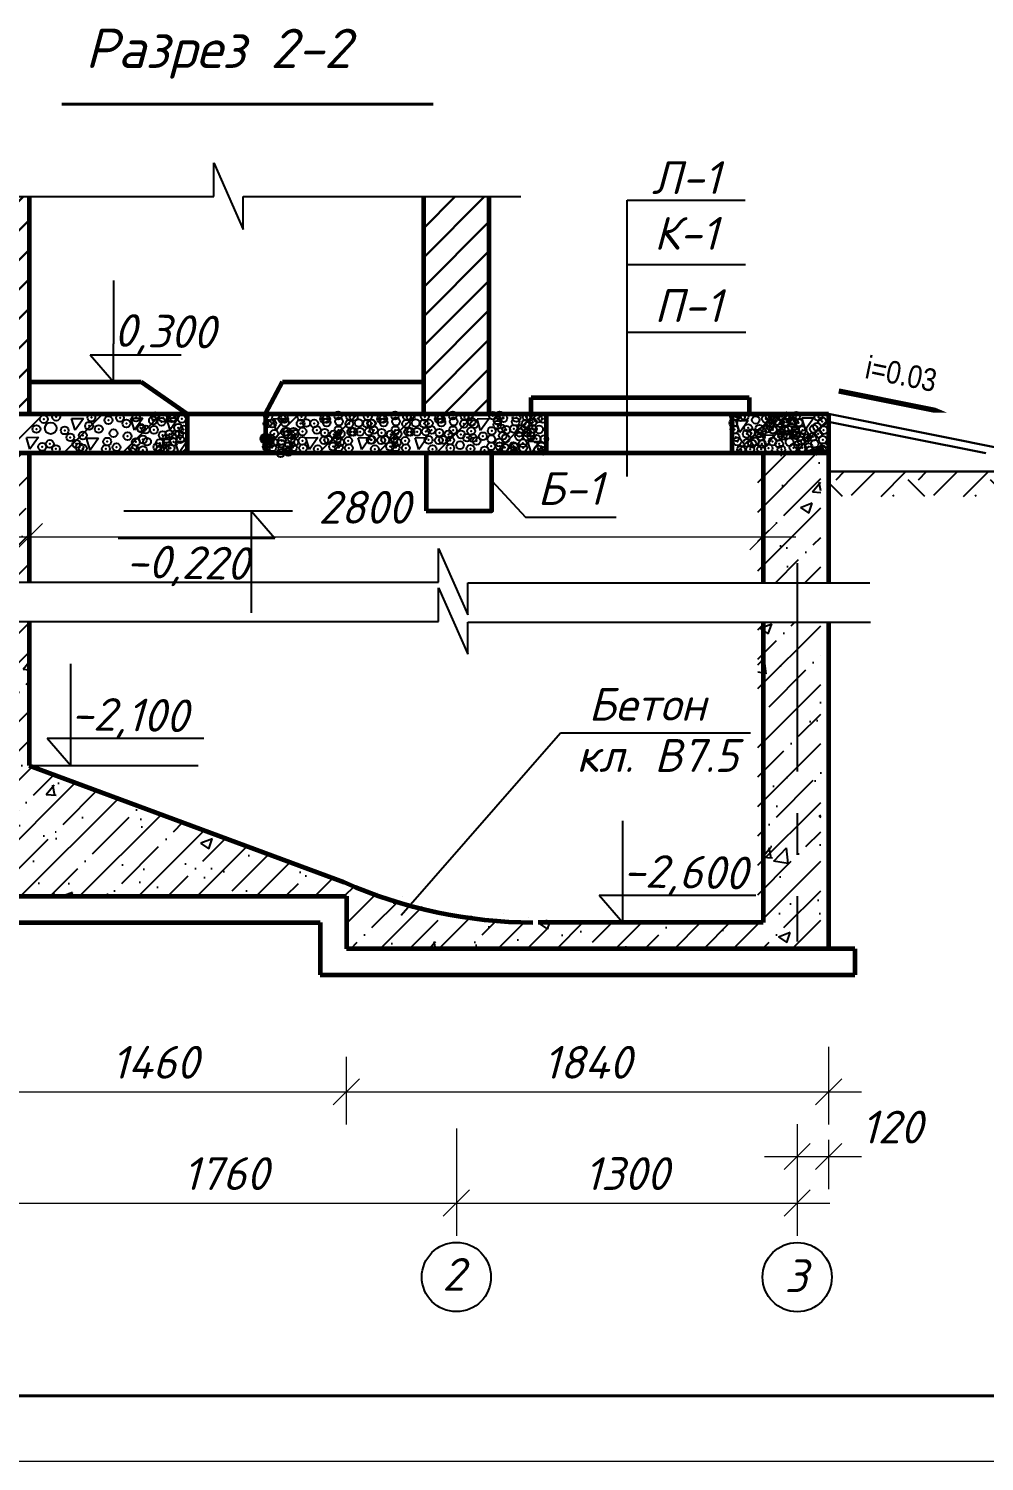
# Model space of a CAD drawing. Extents: x 108150 to 142535, y -18867 to -9422.
# Drawn here: x 140157.6 to 140230.6, y -16094.3 to -15985.1 of the extents above; entities that cross this region are included whole.
import ezdxf

# ---------------------------------------------------------------- set-up
doc = ezdxf.new("R2010")
doc.units = 0
doc.header["$MEASUREMENT"] = 0
doc.header["$PDMODE"] = 32
doc.header["$PDSIZE"] = 0.6
doc.linetypes.add('CENTER', pattern=[50.8, 31.75, -6.35, 6.35, -6.35])
doc.layers.add('text', color=7, linetype='Continuous')
doc.layers.add('заливка', color=44, linetype='Continuous')
for name, color, linetype, lineweight in [('Выносные', 8, 'Continuous', 15), ('надписи', 2, 'Continuous', 15), ('Основные', 4, 'Continuous', 40), ('Разм.', 8, 'Continuous', 15), ('Размер', 8, 'Continuous', 30), ('РАЗМЕРЫ', 8, 'Continuous', 30), ('Текст', 2, 'Continuous', 15)]:
    doc.layers.add(name, color=color, linetype=linetype, lineweight=lineweight)
doc.styles.add('Centry Gothic', font='ARIALN.TTF')
doc.styles.add('ГОСТ2.5', font='isocpeur.ttf', dxfattribs={"oblique": 15, "height": 2.5})
doc.styles.add('ГОСТ3', font='isocpeur.ttf', dxfattribs={"oblique": 15, "height": 3})
doc.styles.add('ГОСТ3.5', font='isocpeur.ttf', dxfattribs={"oblique": 15, "height": 3.5})
doc.dimstyles.new('50', dxfattribs={"dimtxt": 3.5, "dimasz": 2, "dimexe": 2.5, "dimexo": 1, "dimgap": 1, "dimtad": 1, "dimdec": 0, "dimlfac": 50, "dimtxsty": 'ГОСТ3.5', "dimblk": 'ARCHTICK', "dimcen": 2.5, "dimdle": 2.5, "dimclrd": 256, "dimclre": 256, "dimclrt": 2, "dimadec": 3, "dimazin": 0, "dimtfac": 1, "dimtdec": 0, "dimtmove": 1, "dimatfit": 3, "dimldrblk": 'DOTSMALL', "dimfxl": 1, "dimlwd": -1, "dimlwe": -1, "dimarcsym": 0})

# ---------------------------------------------------------------- blocks, each defined once
blk = doc.blocks.new('_Oblique')
at = {"color": 0, "linetype": 'ByBlock', "lineweight": -2}
blk.add_line((-0.5, -0.5), (0.5, 0.5), dxfattribs=at)
blk = doc.blocks.new('*D4279')
at = {"layer": 'Defpoints', "color": 0, "lineweight": 0, "ltscale": 0.5, "transparency": 16777216}
for p in [(140155.09, -16069.96), (140190.28, -16071.23), (140190.28, -16074.65)]:
    blk.add_point(p, dxfattribs=at)
at = {"layer": 'Разм.', "ltscale": 0.5, "transparency": 16777216}
for p, q in [((140155.09, -16070.96), (140155.09, -16077.15)), ((140190.28, -16072.23), (140190.28, -16077.15)), ((140152.59, -16074.65), (140192.78, -16074.65))]:
    blk.add_line(p, q, dxfattribs=at)
at = {"layer": 'Разм.', "ltscale": 0.5, "transparency": 16777216, "xscale": 2, "yscale": 2, "zscale": 2, "rotation": 180}
blk.add_blockref('_Oblique', (140155.09, -16074.65), dxfattribs=at)
at = {"layer": 'Разм.', "ltscale": 0.5, "transparency": 16777216, "xscale": 2, "yscale": 2, "zscale": 2}
blk.add_blockref('_Oblique', (140190.28, -16074.65), dxfattribs=at)
at = {"layer": 'Разм.', "color": 2, "lineweight": 40, "ltscale": 0.5, "transparency": 16777216, "insert": (140172.69, -16072.4), "char_height": 2.5, "attachment_point": 5, "style": 'ГОСТ2.5'}
blk.add_mtext('1760', dxfattribs=at)
blk = doc.blocks.new('_DotSmall')
at = {"color": 0, "linetype": 'ByBlock', "lineweight": 15, "const_width": 0.5}
blk.add_lwpolyline([(-0.0625, 0, 1), (0.0625, 0, 1)], format="xyb", close=True, dxfattribs=at)
blk = doc.blocks.new('*D4280')
at = {"layer": 'Defpoints', "color": 0, "lineweight": 0, "ltscale": 0.5, "transparency": 16777216}
for p in [(140216.28, -16067.64), (140190.28, -16067.95), (140216.28, -16074.65)]:
    blk.add_point(p, dxfattribs=at)
at = {"layer": 'Разм.', "ltscale": 0.5, "transparency": 16777216}
for p, q in [((140190.28, -16068.95), (140190.28, -16077.15)), ((140216.28, -16068.64), (140216.28, -16077.15)), ((140187.78, -16074.65), (140218.78, -16074.65))]:
    blk.add_line(p, q, dxfattribs=at)
at = {"layer": 'Разм.', "ltscale": 0.5, "transparency": 16777216, "xscale": 2, "yscale": 2, "zscale": 2, "rotation": 180}
blk.add_blockref('_Oblique', (140190.28, -16074.65), dxfattribs=at)
at = {"layer": 'Разм.', "ltscale": 0.5, "transparency": 16777216, "xscale": 2, "yscale": 2, "zscale": 2}
blk.add_blockref('_Oblique', (140216.28, -16074.65), dxfattribs=at)
at = {"layer": 'Разм.', "color": 2, "lineweight": 40, "ltscale": 0.5, "transparency": 16777216, "insert": (140203.28, -16072.4), "char_height": 2.5, "attachment_point": 5, "style": 'ГОСТ2.5'}
blk.add_mtext('1300', dxfattribs=at)
blk = doc.blocks.new('*D4282')
at = {"layer": 'Defpoints', "color": 0, "lineweight": 0, "ltscale": 0.5, "transparency": 16777216}
for p in [(140216.28, -16068.64), (140218.68, -16068.83), (140218.68, -16071.1)]:
    blk.add_point(p, dxfattribs=at)
at = {"layer": 'Разм.', "ltscale": 0.5, "transparency": 16777216}
for p, q in [((140216.28, -16069.64), (140216.28, -16073.6)), ((140218.68, -16069.83), (140218.68, -16073.6)), ((140213.78, -16071.1), (140221.18, -16071.1))]:
    blk.add_line(p, q, dxfattribs=at)
at = {"layer": 'Разм.', "ltscale": 0.5, "transparency": 16777216, "xscale": 2, "yscale": 2, "zscale": 2, "rotation": 180}
blk.add_blockref('_Oblique', (140216.28, -16071.1), dxfattribs=at)
at = {"layer": 'Разм.', "ltscale": 0.5, "transparency": 16777216, "xscale": 2, "yscale": 2, "zscale": 2}
blk.add_blockref('_Oblique', (140218.68, -16071.1), dxfattribs=at)
at = {"layer": 'Разм.', "color": 2, "lineweight": 40, "ltscale": 0.5, "transparency": 16777216, "insert": (140223.51, -16068.85), "char_height": 2.5, "attachment_point": 5, "style": 'ГОСТ2.5'}
blk.add_mtext('120', dxfattribs=at)
blk = doc.blocks.new('*D4283')
at = {"layer": 'Defpoints', "color": 0, "lineweight": 0, "ltscale": 0.5, "transparency": 16777216}
for p in [(140152.69, -16060.92), (140181.88, -16062.53), (140181.88, -16066.16)]:
    blk.add_point(p, dxfattribs=at)
at = {"layer": 'Разм.', "ltscale": 0.5, "transparency": 16777216}
for p, q in [((140152.69, -16061.92), (140152.69, -16068.66)), ((140181.88, -16063.53), (140181.88, -16068.66)), ((140150.19, -16066.16), (140184.38, -16066.16))]:
    blk.add_line(p, q, dxfattribs=at)
at = {"layer": 'Разм.', "ltscale": 0.5, "transparency": 16777216, "xscale": 2, "yscale": 2, "zscale": 2, "rotation": 180}
blk.add_blockref('_Oblique', (140152.69, -16066.16), dxfattribs=at)
at = {"layer": 'Разм.', "ltscale": 0.5, "transparency": 16777216, "xscale": 2, "yscale": 2, "zscale": 2}
blk.add_blockref('_Oblique', (140181.88, -16066.16), dxfattribs=at)
at = {"layer": 'Разм.', "color": 2, "lineweight": 40, "ltscale": 0.5, "transparency": 16777216, "insert": (140167.29, -16063.91), "char_height": 2.5, "attachment_point": 5, "style": 'ГОСТ2.5'}
blk.add_mtext('1460', dxfattribs=at)
blk = doc.blocks.new('*D4284')
at = {"layer": 'Defpoints', "color": 0, "lineweight": 0, "ltscale": 0.5, "transparency": 16777216}
for p in [(140218.68, -16061.73), (140181.88, -16062.5), (140218.68, -16066.16)]:
    blk.add_point(p, dxfattribs=at)
at = {"layer": 'Разм.', "ltscale": 0.5, "transparency": 16777216}
for p, q in [((140181.88, -16063.5), (140181.88, -16068.66)), ((140218.68, -16062.73), (140218.68, -16068.66)), ((140179.38, -16066.16), (140221.18, -16066.16))]:
    blk.add_line(p, q, dxfattribs=at)
at = {"layer": 'Разм.', "ltscale": 0.5, "transparency": 16777216, "xscale": 2, "yscale": 2, "zscale": 2, "rotation": 180}
blk.add_blockref('_Oblique', (140181.88, -16066.16), dxfattribs=at)
at = {"layer": 'Разм.', "ltscale": 0.5, "transparency": 16777216, "xscale": 2, "yscale": 2, "zscale": 2}
blk.add_blockref('_Oblique', (140218.68, -16066.16), dxfattribs=at)
at = {"layer": 'Разм.', "color": 2, "lineweight": 40, "ltscale": 0.5, "transparency": 16777216, "insert": (140200.28, -16063.91), "char_height": 2.5, "attachment_point": 5, "style": 'ГОСТ2.5'}
blk.add_mtext('1840', dxfattribs=at)
blk = doc.blocks.new('*D4426')
at = {"layer": 'Defpoints', "color": 0, "lineweight": 0, "ltscale": 0.5, "transparency": 16777216}
for p in [(140157.69, -16020.92), (140213.68, -16020.92), (140213.68, -16023.83)]:
    blk.add_point(p, dxfattribs=at)
at = {"layer": 'Разм.', "ltscale": 0.5, "transparency": 16777216}
for p, q in [((140157.69, -16021.92), (140157.69, -16026.33)), ((140213.68, -16021.92), (140213.68, -16026.33)), ((140155.19, -16023.83), (140216.18, -16023.83))]:
    blk.add_line(p, q, dxfattribs=at)
at = {"layer": 'Разм.', "ltscale": 0.5, "transparency": 16777216, "xscale": 2, "yscale": 2, "zscale": 2, "rotation": 180}
blk.add_blockref('_Oblique', (140157.69, -16023.83), dxfattribs=at)
at = {"layer": 'Разм.', "ltscale": 0.5, "transparency": 16777216, "xscale": 2, "yscale": 2, "zscale": 2}
blk.add_blockref('_Oblique', (140213.68, -16023.83), dxfattribs=at)
at = {"layer": 'Разм.', "color": 2, "lineweight": 40, "ltscale": 0.5, "transparency": 16777216, "insert": (140183.26, -16021.58), "char_height": 2.5, "attachment_point": 5, "style": 'ГОСТ2.5'}
blk.add_mtext('2800', dxfattribs=at)

msp = doc.modelspace()

# ---------------------------------------------------------------- hatches: boundary and pattern name
at = {"layer": 'заливка'}
h = msp.add_hatch(dxfattribs=at)
h.set_pattern_fill('ANSI35', color=256, scale=0.5)
h.set_pattern_definition([(45, (101449.1844, -18267.828), (-2.24506403, 2.24506403), []), (45, (101451.4294, -18267.828), (-2.24506403, 2.24506403), [3.96875, -0.79375, 0, -0.79375])])
edge = h.paths.add_edge_path()
edge.add_line((140162.9971, -16043.2341), (140157.6897, -16041.2651))
edge.add_line((140157.6897, -16041.2651), (140157.6897, -16039.9463))
edge.add_line((140157.6897, -16039.9463), (140157.6897, -16030.2887))
edge.add_line((140157.6897, -16030.2887), (140152.8897, -16030.2887))
edge.add_line((140152.8897, -16030.2887), (140152.8897, -16051.252))
edge.add_line((140152.8897, -16051.252), (140181.894, -16051.252))
edge.add_line((140181.894, -16051.252), (140181.8936, -16055.2521))
edge.add_line((140181.8936, -16055.2521), (140218.0799, -16055.255))
edge.add_line((140218.0799, -16055.255), (140218.08, -16030.3364))
edge.add_line((140218.08, -16030.3364), (140213.2803, -16030.3364))
edge.add_line((140213.2803, -16030.3364), (140213.277, -16053.2551))
edge.add_line((140213.277, -16053.2551), (140198.0652, -16053.253))
edge.add_arc((140198.3314, -16006.8295), 46.4242, 251.369723, 269.671396, ccw=False)
edge.add_line((140183.5007, -16050.8211), (140162.9971, -16043.2341))
h.paths.add_polyline_path([(140157.6897, -16017.4566), (140152.8897, -16017.4567), (140152.8897, -16027.287), (140157.6897, -16027.2868)])
h.paths.add_polyline_path([(140218.0801, -16017.4568), (140213.2802, -16017.4568), (140213.2802, -16027.3347), (140218.08, -16027.3347)])
at = {"layer": 'РАЗМЕРЫ'}
h = msp.add_hatch(dxfattribs=at)
h.set_pattern_fill('ANSI31', color=256, scale=0.5, style=0)
h.set_pattern_definition([(45, (101443.1844, -18267.828), (-1.122532015, 1.122532015), [])])
h.paths.add_polyline_path([(140157.6897, -15997.8893), (140152.8897, -15997.8893), (140152.8897, -16014.4565), (140157.6898, -16014.4565)])
h = msp.add_hatch(dxfattribs=at)
h.set_pattern_fill('ANSI31', color=256, scale=0.5, style=0)
h.set_pattern_definition([(45, (101449.1844, -18267.828), (-1.122532015, 1.122532015), [])])
h.paths.add_polyline_path([(140192.7581, -15997.8893), (140187.7581, -15997.8893), (140187.7581, -16014.4566), (140190.4849, -16014.4566), (140192.7581, -16014.4566)])
at = {"layer": 'РАЗМЕРЫ', "lineweight": 25, "ltscale": 0.5}
h = msp.add_hatch(dxfattribs=at)
h.set_pattern_fill('ANSI31', color=256, style=0)
h.set_pattern_definition([(45, (134902.108, -11886.7882), (-2.245064, 2.245064), [])])
h.paths.add_polyline_path([(140169.7239, -16017.4566), (140169.7239, -16014.4566), (140152.8897, -16014.4565), (140152.8897, -16017.4564)])
h = msp.add_hatch(dxfattribs=at)
h.set_pattern_fill('ANSI31', color=256, style=0)
h.set_pattern_definition([(45, (134908.108, -11886.7882), (-2.245064, 2.245064), [])])
h.paths.add_polyline_path([(140175.7239, -16014.4566), (140175.7239, -16017.4566), (140190.4849, -16017.4566), (140196.9392, -16017.4567), (140196.9392, -16014.4567), (140190.4849, -16014.4566)])
h = msp.add_hatch(dxfattribs=at)
h.set_pattern_fill('ANSI31', color=256, style=0)
h.set_pattern_definition([(45, (134908.508, -11886.7882), (-2.245064, 2.245064), [])])
h.paths.add_polyline_path([(140211.4873, -16014.4567), (140211.4873, -16017.4567), (140218.4801, -16017.4568), (140218.4801, -16014.4568)])
h = msp.add_hatch(dxfattribs=at)
h.set_pattern_fill('AR-CONC', color=256, scale=0.05)
h.set_pattern_definition([(50, (101449.184, -18267.828), (9.1092334, -0.7969543), [0.9525, -10.4775]), (355, (101449.184, -18267.828), (-1.762171, 9.5528423), [0.762, -8.3820292]), (100.451445, (101449.9435, -18267.8945), (7.3470624, 8.7558876), [0.8095004, -8.9045122]), (46.1842, (101449.184, -18265.288), (13.553952, -2.1021164), [1.42875, -15.71625]), (96.635558, (101450.314, -18265.463), (11.8702067, 12.3713062), [1.214251, -13.3567804]), (351.18415, (101449.184, -18265.288), (11.8702067, 12.371306), [1.1429984, -12.5729866]), (21, (101450.454, -18265.923), (7.5807196, -5.1132599), [0.9525, -10.4775]), (326, (101450.454, -18265.923), (3.0901014, 9.2093983), [0.762, -8.382]), (71.451445, (101451.086, -18266.349), (10.670821, 4.0961384), [0.8095004, -8.9044969]), (37.5, (101449.1844, -18267.828), (0.15443016, 4.22775194), [0, -8.2804, 0, -8.509, 0, -8.41375]), (7.5, (101449.1844, -18267.828), (3.3409831, 5.00902874), [0, -4.8514, 0, -8.0899, 0, -3.20675]), (327.5, (101446.3523, -18267.828), (6.77952976, -0.2864372), [0, -3.175, 0, -9.906, 0, -13.1445]), (317.5, (101445.082, -18267.828), (7.4064591, 1.27132455), [0, -4.1275, 0, -6.5786, 0, -9.3345])])
edge = h.paths.add_edge_path()
edge.add_line((140162.9971, -16043.2341), (140157.7043, -16041.2651))
edge.add_line((140157.7043, -16041.2651), (140157.6751, -16039.9463))
edge.add_line((140157.6751, -16039.9463), (140157.6897, -16030.2887))
edge.add_line((140157.6897, -16030.2887), (140152.8897, -16030.2887))
edge.add_line((140152.8897, -16030.2887), (140152.8897, -16051.252))
edge.add_line((140152.8897, -16051.252), (140183.894, -16051.252))
edge.add_line((140183.894, -16051.252), (140183.8936, -16055.2521))
edge.add_line((140183.8936, -16055.2521), (140218.0799, -16055.255))
edge.add_line((140218.0799, -16055.255), (140218.08, -16030.3364))
edge.add_line((140218.08, -16030.3364), (140213.2803, -16030.3364))
edge.add_line((140213.2803, -16030.3364), (140213.277, -16053.2551))
edge.add_line((140213.277, -16053.2551), (140198.0652, -16053.253))
edge.add_arc((140198.3314, -16006.8295), 46.4242, 251.369723, 269.671396, ccw=False)
edge.add_line((140183.5007, -16050.8211), (140162.9971, -16043.2341))
h.paths.add_polyline_path([(140157.6897, -16017.4566), (140152.8897, -16017.4567), (140152.8897, -16027.287), (140157.6897, -16027.2868)])
h.paths.add_polyline_path([(140218.0801, -16017.4568), (140213.2802, -16017.4568), (140213.2802, -16027.3347), (140218.08, -16027.3347)])
h = msp.add_hatch(dxfattribs=at)
h.set_pattern_fill('EARTH', color=256, scale=0.7, angle=45, style=0)
h.set_pattern_definition([(45, (101379.2978, -18542.596), (0, 6.2861793), [4.445, -4.445]), (45, (101378.119, -18541.4174), (0, 6.2861793), [4.445, -4.445]), (45, (101376.9405, -18540.2387), (0, 6.2861793), [4.445, -4.445]), (135, (101376.9405, -18539.453), (-6.2861793, 0), [4.445, -4.445]), (135, (101378.119, -18538.2743), (-6.2861793, 0), [4.445, -4.445]), (135, (101379.2978, -18537.0957), (-6.2861793, 0), [4.445, -4.445])])
h.paths.add_polyline_path([(140218.6802, -16018.8568), (140233.6775, -16018.8567), (140233.6775, -16017.4567), (140235.4331, -16017.4567), (140235.4331, -16020.7506), (140218.6802, -16020.7506)])

# ---------------------------------------------------------------- linework, layer by layer
at = {"color": 2, "lineweight": 40}
msp.add_line((140160.1775, -15990.8266), (140188.5105, -15990.8266), dxfattribs=at)
at = {"color": 2}
for p, q in [((140164.1473, -16009.104), (140164.1473, -16004.2734)), ((140162.3278, -16009.9499), (140164.1308, -16012.027)), ((140162.3352, -16009.9499), (140164.2766, -16009.9499)), ((140164.1272, -16012.027), (140164.1272, -16009.111)), ((140164.2766, -16009.9499), (140169.2856, -16009.9499)), ((140174.6104, -16021.861), (140174.6104, -16029.6336)), ((140176.4299, -16023.9571), (140174.6269, -16021.88)), ((140169.4703, -16023.9571), (140164.4613, -16023.9571)), ((140176.4225, -16023.9571), (140169.4703, -16023.9571)), ((140160.8712, -16038.3512), (140160.8712, -16033.5205)), ((140160.8512, -16041.2741), (140160.8512, -16038.3582)), ((140159.0517, -16039.197), (140160.8547, -16041.2741)), ((140159.0591, -16039.197), (140166.0113, -16039.197)), ((140166.0113, -16039.197), (140171.0203, -16039.197)), ((140202.9859, -16050.3306), (140202.9859, -16045.5)), ((140202.9659, -16053.2536), (140202.9659, -16050.3376)), ((140201.1665, -16051.1765), (140202.9695, -16053.2536)), ((140201.1739, -16051.1765), (140208.1261, -16051.1765)), ((140208.1261, -16051.1765), (140213.135, -16051.1765))]:
    msp.add_line(p, q, dxfattribs=at)
at = {"color": 151, "lineweight": 30}
msp.add_lwpolyline([(140227.7418, -16014.3742, 0, 1.1518, 0), (140224.9746, -16013.8206, 0.4031, 0.4031, 0), (140219.455, -16012.7164, 0.4031, 0.4031, 0)], format="xyseb", dxfattribs=at)
at = {"layer": 'Выносные'}
msp.add_line((140423.4138, -16094.346), (140003.4138, -16094.346), dxfattribs=at)
msp.add_line((140423.4138, -16094.346), (140003.4138, -16094.346), dxfattribs=at)
at = {"layer": 'Основные'}
msp.add_line((140418.4138, -16089.346), (140023.4138, -16089.346), dxfattribs=at)
msp.add_line((140418.4138, -16089.346), (140023.4138, -16089.346), dxfattribs=at)
at = {"layer": 'Размер', "color": 1, "lineweight": 50}
msp.add_line((140157.6897, -16051.252), (140157.6897, -16051.2519), dxfattribs=at)
at = {"layer": 'Размер', "color": 1, "linetype": 'ByBlock', "lineweight": 25, "ltscale": 0.5}
for centre in [(140190.2781, -16080.2883), (140216.2834, -16080.295)]:
    msp.add_circle(centre, 2.6404, dxfattribs=at)
at = {"layer": 'РАЗМЕРЫ', "lineweight": 25, "ltscale": 0.5}
for p, q in [((140171.7722, -15997.8893), (140171.7722, -15995.3158)), ((140171.7722, -15995.3158), (140174.0006, -16000.3958)), ((140150.7039, -15997.8893), (140171.7722, -15997.8893)), ((140174.0006, -15997.8893), (140195.1898, -15997.8893)), ((140174.0006, -16000.3958), (140174.0006, -15997.8893)), ((140203.3005, -16019.2227), (140203.3005, -15998.1588)), ((140203.3005, -15998.1588), (140212.3133, -15998.1588)), ((140212.3432, -16003.0944), (140203.3005, -16003.0944)), ((140203.3126, -16008.2247), (140212.3559, -16008.2247)), ((140160.9113, -16014.8151), (140161.824, -16014.7994)), ((140161.1788, -16015.7115), (140160.9113, -16014.8151)), ((140161.824, -16014.7994), (140161.1788, -16015.7115)), ((140165.4435, -16014.7925), (140166.3563, -16014.7768)), ((140165.7111, -16015.689), (140165.4435, -16014.7925)), ((140166.3563, -16014.7768), (140165.7111, -16015.689)), ((140168.1606, -16014.7869), (140169.0734, -16014.7712)), ((140168.4281, -16015.6833), (140168.1606, -16014.7869)), ((140169.0734, -16014.7712), (140168.4281, -16015.6833)), ((140176.265, -16014.8363), (140177.1777, -16014.8207)), ((140176.5325, -16015.7328), (140176.265, -16014.8363)), ((140177.1777, -16014.8207), (140176.5325, -16015.7328)), ((140191.8622, -16014.8357), (140192.775, -16014.82)), ((140192.1297, -16015.7322), (140191.8622, -16014.8357)), ((140192.775, -16014.82), (140192.1297, -16015.7322)), ((140211.638, -16014.976), (140212.5507, -16014.9603)), ((140211.9055, -16015.8725), (140211.638, -16014.976)), ((140212.5507, -16014.9603), (140211.9055, -16015.8725)), ((140216.645, -16014.765), (140217.5578, -16014.7493)), ((140216.9126, -16015.6615), (140216.645, -16014.765)), ((140217.5578, -16014.7493), (140216.9126, -16015.6615)), ((140157.4694, -16016.2595), (140158.3822, -16016.2438)), ((140157.737, -16017.156), (140157.4694, -16016.2595)), ((140158.3822, -16016.2438), (140157.737, -16017.156)), ((140162.0593, -16016.3195), (140162.972, -16016.3038)), ((140162.3268, -16017.2159), (140162.0593, -16016.3195)), ((140162.972, -16016.3038), (140162.3268, -16017.2159)), ((140178.8025, -16016.2831), (140179.7153, -16016.2674)), ((140179.07, -16017.1796), (140178.8025, -16016.2831)), ((140179.7153, -16016.2674), (140179.07, -16017.1796)), ((140182.7902, -16016.2831), (140183.7029, -16016.2675)), ((140183.0577, -16017.1796), (140182.7902, -16016.2831)), ((140183.7029, -16016.2675), (140183.0577, -16017.1796)), ((140187.1361, -16016.2831), (140188.0488, -16016.2675)), ((140187.4036, -16017.1796), (140187.1361, -16016.2831)), ((140188.0488, -16016.2675), (140187.4036, -16017.1796)), ((140213.6404, -16016.082), (140214.5531, -16016.0663)), ((140213.9079, -16016.9785), (140213.6404, -16016.082)), ((140214.5531, -16016.0663), (140213.9079, -16016.9785)), ((140152.6897, -16017.4564), (140190.4849, -16017.4566)), ((140168.8248, -16016.5601), (140169.7375, -16016.5444)), ((140169.0923, -16017.4566), (140168.8248, -16016.5601)), ((140169.7375, -16016.5444), (140169.0923, -16017.4566)), ((140190.4849, -16017.4566), (140218.6801, -16017.4568)), ((140195.7338, -16016.5602), (140196.6466, -16016.5445)), ((140196.0013, -16017.4567), (140195.7338, -16016.5602)), ((140196.6466, -16016.5445), (140196.0013, -16017.4567)), ((140192.9849, -16019.5709), (140195.5546, -16022.3254)), ((140195.5546, -16022.3254), (140202.4786, -16022.3254)), ((140188.9201, -16027.287), (140188.9201, -16024.7134)), ((140188.9201, -16024.7134), (140191.1484, -16029.7935)), ((140151.0038, -16027.287), (140188.9201, -16027.287)), ((140191.1484, -16029.7935), (140191.1484, -16027.3347)), ((140191.1484, -16027.3347), (140221.8198, -16027.3347)), ((140188.9201, -16030.2887), (140188.9201, -16027.7151)), ((140188.9201, -16027.7151), (140191.1484, -16032.7952)), ((140151.0555, -16030.2887), (140188.9201, -16030.2887)), ((140191.1484, -16032.7952), (140191.1484, -16030.3364)), ((140191.1484, -16030.3364), (140221.8787, -16030.3364)), ((140186.062, -16052.6794), (140198.2153, -16038.7798)), ((140198.2153, -16038.7798), (140212.7073, -16038.7798))]:
    msp.add_line(p, q, dxfattribs=at)
at = {"layer": 'РАЗМЕРЫ', "color": 1, "lineweight": 60, "ltscale": 0.5}
for p, q in [((140157.6897, -15997.8893), (140157.6898, -16014.4565)), ((140187.7581, -15997.8893), (140187.7581, -16014.4566)), ((140192.7581, -15997.8893), (140192.7581, -16014.4566)), ((140157.6888, -16012.018), (140166.2388, -16012.018)), ((140166.2388, -16012.018), (140169.7239, -16014.4565)), ((140175.7239, -16014.4566), (140177.0115, -16012.018)), ((140177.0094, -16012.018), (140187.7581, -16012.0141)), ((140195.974, -16014.4567), (140195.974, -16013.2039)), ((140195.974, -16013.2039), (140212.6249, -16013.205)), ((140212.6249, -16013.205), (140212.6249, -16014.4568)), ((140152.6897, -16014.4565), (140218.6801, -16014.4568)), ((140169.7239, -16014.4566), (140169.7239, -16017.4566)), ((140169.7239, -16014.4566), (140175.7239, -16014.4566)), ((140175.7239, -16014.4565), (140175.7239, -16017.4566)), ((140197.1392, -16014.4567), (140197.1392, -16017.4567)), ((140211.2873, -16014.4567), (140211.2873, -16017.4567)), ((140218.6801, -16014.4568), (140218.68, -16027.3347)), ((140218.6801, -16017.4568), (140152.6897, -16017.4567)), ((140157.6897, -16017.4565), (140157.6897, -16027.287)), ((140213.6802, -16017.4568), (140213.6802, -16027.3347)), ((140157.6897, -16030.2887), (140157.6897, -16041.2651)), ((140213.6803, -16030.3364), (140213.677, -16053.2551)), ((140218.68, -16030.3364), (140218.6799, -16055.231)), ((140157.6897, -16041.2651), (140181.7172, -16050.179)), ((140150.6897, -16051.252), (140181.894, -16051.252)), ((140157.6897, -16051.2518), (140157.6897, -16051.252)), ((140181.894, -16051.252), (140181.8936, -16055.2521)), ((140150.6897, -16053.252), (140179.894, -16053.252)), ((140213.6805, -16053.2551), (140196.523, -16053.2533)), ((140220.6803, -16055.2552), (140181.8936, -16055.2521)), ((140220.6803, -16055.2552), (140220.6799, -16057.2354)), ((140179.894, -16057.2354), (140220.6799, -16057.2354))]:
    msp.add_line(p, q, dxfattribs=at)
at = {"layer": 'РАЗМЕРЫ', "lineweight": 30, "ltscale": 0.5}
for p, q in [((140218.6802, -16014.4565), (140233.6775, -16017.4567)), ((140218.6802, -16015.0565), (140230.6775, -16017.4566)), ((140233.6775, -16018.8567), (140218.6802, -16018.8567))]:
    msp.add_line(p, q, dxfattribs=at)
at = {"layer": 'РАЗМЕРЫ', "color": 2, "lineweight": 25, "ltscale": 0.5}
for p, q in [((140177.7628, -16021.889), (140164.8979, -16021.889)), ((140157.7189, -16041.2651), (140170.5837, -16041.2651)), ((140202.6356, -16053.2535), (140209.6967, -16053.2545))]:
    msp.add_line(p, q, dxfattribs=at)
at = {"layer": 'РАЗМЕРЫ', "color": 8, "linetype": 'CENTER', "lineweight": 25, "ltscale": 0.5}
msp.add_line((140216.2801, -16025.8518), (140216.2801, -16054.7067), dxfattribs=at)
at = {"layer": 'РАЗМЕРЫ', "color": 1, "linetype": 'CENTER', "lineweight": 60, "ltscale": 0.5}
msp.add_line((140179.894, -16053.252), (140179.894, -16057.2354), dxfattribs=at)
at = {"layer": 'РАЗМЕРЫ', "color": 1, "lineweight": 60, "ltscale": 0.5}
msp.add_lwpolyline([(140187.9849, -16021.8566), (140192.9849, -16021.8566), (140192.9849, -16017.4566), (140187.9849, -16017.4566)], close=True, dxfattribs=at)
at = {"layer": 'РАЗМЕРЫ', "lineweight": 25, "ltscale": 0.5}
for centre, radius in [((140159.3265, -16015.5535), 0.443), ((140178.8361, -16015.1496), 0.2954), ((140181.3209, -16015.0389), 0.2954), ((140182.8237, -16015.1496), 0.2954), ((140185.6667, -16015.0389), 0.2954), ((140187.1696, -16015.1496), 0.2954), ((140190.0715, -16015.039), 0.2954), ((140194.8067, -16015.0608), 0.2954), ((140196.5899, -16015.6474), 0.2954), ((140213.1209, -16014.9183), 0.2954), ((140164.1145, -16015.9304), 0.2954), ((140166.681, -16016.5805), 0.2954), ((140176.9136, -16016.7324), 0.2954), ((140192.9399, -16016.3811), 0.2954), ((140215.6993, -16016.6133), 0.2954), ((140217.6195, -16016.7399), 0.2954), ((140190.5589, -16016.8432), 0.2954)]:
    msp.add_circle(centre, radius, dxfattribs=at)
at = {"layer": 'РАЗМЕРЫ', "color": 1, "lineweight": 60, "ltscale": 0.5}
msp.add_arc((140196.3263, -16017.0123), 36.2416, 246.227743, 269.67861, dxfattribs=at)
at = {"layer": 'РАЗМЕРЫ', "lineweight": 25, "ltscale": 0.5}
for p in [(140167.2883, -16014.6235), (140181.2511, -16014.5765), (140182.1591, -16014.6478), (140185.5969, -16014.5765), (140186.505, -16014.6478), (140190.0017, -16014.5765), (140190.9098, -16014.6479), (140193.0664, -16014.597), (140193.5766, -16014.5766), (140211.4806, -16014.6582), (140212.2755, -16014.6481), (140215.0241, -16014.6486), (140215.4568, -16014.6284), (140216.2116, -16014.5983), (140158.2359, -16015.614), (140158.797, -16014.8614), (140159.742, -16014.6843), (140160.3916, -16015.7172), (140162.252, -16015.3778), (140162.4292, -16014.7286), (140162.9903, -16015.614), (140163.7284, -16014.9352), (140164.6144, -16014.7581), (140165.1016, -16015.186), (140165.8414, -16014.7415), (140166.1809, -16015.5235), (140166.2421, -16015.5826), (140166.5796, -16015.6564), (140167.1259, -16014.9629), (140167.1997, -16015.6711), (140167.7755, -16015.0662), (140167.8971, -16014.771), (140168.5615, -16014.7858), (140168.7146, -16014.7415), (140169.0541, -16015.5235), (140169.3292, -16014.8448), (140169.4529, -16015.6564), (140175.8627, -16015.1984), (140175.924, -16014.6785), (140176.2301, -16015.1882), (140176.985, -16014.8416), (140177.1483, -16014.8416), (140177.189, -16015.1169), (140178.3927, -16015.1984), (140178.454, -16014.6785), (140179.4249, -16015.1883), (140179.6289, -16015.6879), (140180.1799, -16014.8416), (140180.3431, -16014.8416), (140180.3839, -16015.1169), (140181.2715, -16015.7083), (140182.1082, -16015.2188), (140182.4447, -16014.6989), (140183.4623, -16015.1984), (140183.5236, -16014.6785), (140183.7708, -16015.1883), (140183.8297, -16015.1883), (140183.9747, -16015.6879), (140184.5258, -16014.8416), (140184.689, -16014.8416), (140184.7297, -16015.1169), (140185.6174, -16015.7083), (140186.454, -16015.2188), (140186.7906, -16014.6989), (140187.8082, -16015.1984), (140187.8695, -16014.6785), (140188.1756, -16015.1883), (140188.3795, -16015.6879), (140188.9306, -16014.8416), (140189.0938, -16014.8416), (140189.1345, -16015.1169), (140190.0221, -16015.7083), (140190.8588, -16015.2188), (140191.1954, -16014.6989), (140191.4442, -16015.0558), (140191.6381, -16015.2495), (140193.4031, -16015.2903), (140193.4235, -16014.9538), (140193.7092, -16015.5758), (140193.8622, -16014.7805), (140194.0867, -16015.6676), (140194.6642, -16015.6064), (140194.8577, -16014.7698), (140195.2539, -16015.6064), (140195.562, -16015.2088), (140195.6436, -16014.6989), (140195.7763, -16015.3719), (140195.9089, -16014.6785), (140196.1027, -16015.0864), (140196.1055, -16015.6064), (140196.5007, -16014.8213), (140196.8781, -16014.8315), (140211.4101, -16015.1509), (140211.4891, -16015.6432), (140211.5998, -16014.6777), (140211.9938, -16014.7084), (140212.5356, -16015.5326), (140213.3938, -16015.5939), (140213.8969, -16014.8296), (140214.0076, -16015.5839), (140214.1988, -16014.6687), (140214.2089, -16015.3727), (140214.2252, -16015.1805), (140214.3258, -16014.9392), (140214.4164, -16015.6634), (140214.5913, -16014.6988), (140214.692, -16015.0106), (140214.9397, -16015.1705), (140215.014, -16015.5135), (140215.326, -16015.081), (140215.3462, -16015.7247), (140215.4669, -16015.1012), (140215.6279, -16015.6744), (140215.6682, -16014.6988), (140215.9299, -16015.1816), (140216.0204, -16015.0207), (140216.1311, -16015.7448), (140216.3927, -16015.1313), (140216.6846, -16015.6945), (140217.5501, -16015.604), (140217.8017, -16015.4431), (140217.9023, -16014.6988), (140218.1942, -16015.0408), (140218.2948, -16015.7046), (140218.2948, -16015.7046), (140159.2547, -16016.7501), (140160.8198, -16016.2484), (140161.2775, -16016.7354), (140161.7795, -16016.1009), (140163.6398, -16016.573), (140165.1902, -16016.1599), (140165.8266, -16016.6007), (140166.3603, -16016.4089), (140167.646, -16016.6893), (140167.8641, -16016.0843), (140168.148, -16016.3646), (140168.1889, -16016.6745), (140168.1889, -16016.6745), (140168.3843, -16015.9958), (140168.6998, -16016.6007), (140168.8386, -16016.0252), (140169.134, -16015.9958), (140169.1964, -16016.3941), (140169.1964, -16016.3941), (140176.1172, -16016.332), (140176.3318, -16016.6259), (140176.3832, -16015.9784), (140176.9525, -16016.5104), (140177.1888, -16015.8306), (140177.3623, -16015.8306), (140177.4335, -16016.0244), (140177.6958, -16016.332), (140177.8622, -16015.8204), (140177.9103, -16016.6259), (140177.9618, -16015.9784), (140178.531, -16016.5104), (140178.5355, -16015.8), (140180.1901, -16016.4729), (140180.2308, -16015.8918), (140180.5063, -16016.4321), (140180.9247, -16016.0244), (140181.1869, -16016.332), (140181.4014, -16016.6259), (140181.4529, -16015.9784), (140182.0222, -16016.5104), (140182.2584, -16015.8306), (140182.4319, -16015.8306), (140182.9319, -16015.8205), (140183.6052, -16015.8001), (140183.7504, -16016.4424), (140183.8093, -16016.4424), (140184.536, -16016.4729), (140184.5767, -16015.8918), (140184.8521, -16016.4321), (140185.2706, -16016.0244), (140185.5328, -16016.332), (140185.7473, -16016.6259), (140185.7988, -16015.9784), (140186.368, -16016.5104), (140186.6043, -16015.8306), (140186.7778, -16015.8306), (140187.2777, -16015.8205), (140187.951, -16015.8001), (140188.1551, -16016.4424), (140188.9408, -16016.473), (140188.9815, -16015.8918), (140189.2569, -16016.4322), (140189.6753, -16016.0244), (140189.7978, -16016.4832), (140190.6241, -16016.0244), (140191.0934, -16016.269), (140191.4097, -16015.7694), (140191.5321, -16016.2894), (140191.8115, -16016.524), (140192.3013, -16016.1671), (140192.9746, -16015.7593), (140193.5561, -16016.6362), (140193.8214, -16016.1161), (140194.0357, -16016.3405), (140195.0722, -16016.1773), (140195.0927, -16015.8715), (140195.3477, -16016.6974), (140195.662, -16016.1773), (140195.6824, -16015.8715), (140195.9443, -16015.8715), (140195.9803, -16016.1671), (140196.3883, -16016.3609), (140196.9903, -16016.371), (140211.5897, -16016.2366), (140211.7205, -16016.5584), (140212.4351, -16015.9852), (140212.4753, -16016.659), (140212.7973, -16015.9248), (140212.8477, -16016.7294), (140213.0964, -16016.5595), (140213.3534, -16015.946), (140213.5191, -16016.2175), (140213.5957, -16016.7495), (140213.6252, -16015.7951), (140214.4102, -16016.5595), (140214.8329, -16016.2175), (140214.9095, -16016.7495), (140215.0403, -16015.9047), (140215.1649, -16016.1471), (140215.5071, -16016.0566), (140215.96, -16015.9761), (140216.1714, -16016.0968), (140216.2116, -16015.9057), (140216.3626, -16016.8209), (140216.5035, -16016.1773), (140216.594, -16016.4891), (140216.8154, -16016.0063), (140217.0268, -16016.2979), (140217.0268, -16016.2979), (140217.4797, -16016.2074), (140217.8822, -16015.9862), (140217.8822, -16015.9862), (140218.2344, -16016.4287), (140158.6788, -16016.9715), (140159.7271, -16017.1338), (140161.5285, -16017.001), (140161.7795, -16017.0895), (140163.5382, -16017.1325), (140164.3486, -16017.001), (140165.5903, -16017.0729), (140165.74, -16017.1467), (140166.3581, -16017.2204), (140167.4655, -16016.9843), (140167.6608, -16017.1762), (140168.0448, -16017.0581), (140168.4635, -16017.0729), (140175.8013, -16016.9521), (140176.232, -16017.0138), (140176.864, -16017.4566), (140177.0051, -16017.0643), (140177.3798, -16016.9522), (140177.4507, -16017.3452), (140177.8105, -16017.0139), (140178.5836, -16017.0643), (140179.7106, -16017.1459), (140180.871, -16016.9522), (140181.3016, -16017.0139), (140182.0748, -16017.0643), (140184.0564, -16017.1459), (140185.2169, -16016.9522), (140185.6475, -16017.0139), (140186.4206, -16017.0643), (140188.4612, -16017.1459), (140189.8182, -16017.0643), (140191.3524, -16017.1154), (140192.4339, -16017.2377), (140192.9338, -16016.9319), (140193.5663, -16016.9319), (140193.9744, -16017.0338), (140194.4601, -16017.2683), (140194.6335, -16016.9115), (140194.7457, -16016.993), (140195.3681, -16017.044), (140196.5211, -16017.1766), (140196.7659, -16016.942), (140196.8985, -16017.2785), (140212.0024, -16017.1921), (140212.6967, -16017.1518), (140213.5408, -16017.1418), (140214.1043, -16017.0814), (140215.0744, -16017.183), (140216.0003, -16017.0422), (140216.6644, -16017.0422), (140217.1576, -16016.9818), (140217.2683, -16017.2434), (140217.7614, -16017.2735), (140218.0131, -16017.2434), (140218.1942, -16017.183), (140218.3552, -16016.9818)]:
    msp.add_point(p, dxfattribs=at)
at = {"layer": 'РАЗМЕРЫ', "color": 1, "lineweight": 60, "ltscale": 0.5}
msp.add_point((140175.7239, -16016.3488), dxfattribs=at)

# ---------------------------------------------------------------- texts
at = {"layer": 'text', "color": 151, "linetype": 'ByBlock', "style": 'Centry Gothic'}
msp.add_text('i=0.03', height=1.72772, rotation=348.412611, dxfattribs=at).set_placement((140221.3771, -16011.7053))
at = {"layer": 'надписи', "ltscale": 3, "style": 'ГОСТ2.5', "oblique": 15}
for s, p in [('2', (140189.2069, -16081.3356, -1531.6693)), ('3', (140215.3087, -16081.4427, -1531.6693))]:
    msp.add_text(s, height=2.5, dxfattribs=at).set_placement(p)
at = {"layer": 'Текст', "oblique": 15}
for s, height, style, p in [('Разрез 2-2', 3, 'ГОСТ3', (140161.9611, -15988.0797)), ('Л-1', 2.5, 'ГОСТ2.5', (140205.1877, -15997.6845)), ('К-1', 2.5, 'ГОСТ2.5', (140205.3667, -16001.9368)), ('П-1', 2.5, 'ГОСТ2.5', (140205.3858, -16007.4524)), ('Б-1', 2.5, 'ГОСТ2.5', (140196.4689, -16021.3987)), ('Бетон ', 2.5, 'ГОСТ2.5', (140200.3616, -16037.8531)), ('кл. В7.5', 2.5, 'ГОСТ2.5', (140199.4413, -16041.7621))]:
    msp.add_text(s, height=height, dxfattribs=dict(at, style=style)).set_placement(p)
at = {"layer": 'Текст', "style": 'ГОСТ2.5', "oblique": 15}
for s, p in [('0,300', (140164.1272, -16009.3261)), ('-0,220', (140165.0383, -16026.9522)), ('-2,100', (140160.8512, -16038.5732)), ('-2,600', (140202.9659, -16050.5527))]:
    msp.add_text(s, height=2.5, rotation=358.906136, dxfattribs=at).set_placement(p)

# ---------------------------------------------------------------- dimensions: what is measured, and where the dimension line sits
at = {"layer": 'Разм.', "color": 1, "lineweight": 40, "ltscale": 0.5}
dim = msp.add_linear_dim(base=(140213.6802, -16023.8287), p1=(140157.6897, -16020.9167), p2=(140213.6802, -16020.9165), dimstyle='50', override={"dimtxsty": 'ГОСТ2.5', "dimblk1": 'Oblique', "dimblk2": 'Oblique', "dimsah": 1}, dxfattribs=at)
dim.commit()
dim.dimension.update_dxf_attribs({"geometry": '*D4426', "text_midpoint": (140183.257, -16023.8287), "dimtype": 160})
for base, p1, p2, picture, middle in [((140181.8847, -16066.1563), (140152.6897, -16060.9166), (140181.8847, -16062.5258), '*D4283', (140167.2872, -16063.9063)), ((140216.2834, -16074.6546), (140190.2781, -16067.9487), (140216.2834, -16067.6354), '*D4280', (140203.2807, -16072.4046))]:
    dim = msp.add_linear_dim(base=base, p1=p1, p2=p2, dimstyle='50', override={"dimtxsty": 'ГОСТ2.5', "dimblk1": 'Oblique', "dimblk2": 'Oblique', "dimsah": 1}, dxfattribs=at)
    dim.commit()
    dim.dimension.update_dxf_attribs({"geometry": picture, "text_midpoint": middle})
for base, p1, p2, text, picture, middle in [((140218.6799, -16066.1591), (140181.8819, -16062.5006), (140218.6799, -16061.7252), '1840', '*D4284', (140200.2809, -16063.9091)), ((140190.2781, -16074.6546), (140155.0929, -16069.9622), (140190.2781, -16071.2266), '1760', '*D4279', (140172.6855, -16072.4046))]:
    dim = msp.add_linear_dim(base=base, p1=p1, p2=p2, text=text, dimstyle='50', override={"dimtxsty": 'ГОСТ2.5', "dimblk1": 'Oblique', "dimblk2": 'Oblique', "dimsah": 1}, dxfattribs=at)
    dim.commit()
    dim.dimension.update_dxf_attribs({"geometry": picture, "text_midpoint": middle})
dim = msp.add_linear_dim(base=(140218.6799, -16071.1007), p1=(140216.2834, -16068.6354), p2=(140218.6799, -16068.8252), text='120', dimstyle='50', override={"dimtxsty": 'ГОСТ2.5', "dimblk1": 'Oblique', "dimblk2": 'Oblique', "dimsah": 1}, dxfattribs=at)
dim.commit()
dim.dimension.update_dxf_attribs({"geometry": '*D4282', "text_midpoint": (140223.5148, -16071.1007), "dimtype": 160})

doc.saveas('drawing.dxf')
